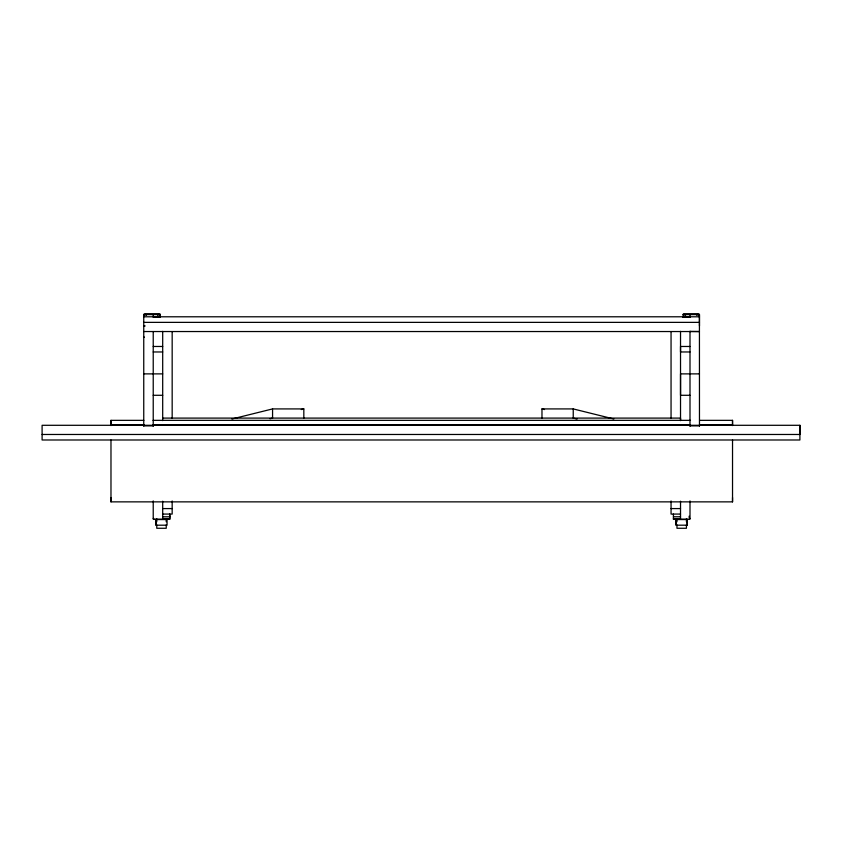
<?xml version="1.0" encoding="UTF-8"?>
<svg xmlns="http://www.w3.org/2000/svg" width="842" height="842" viewBox="0 0 842 842"><rect width="100%" height="100%" fill="white"/><g stroke="black" fill="none" stroke-linecap="round" stroke-linejoin="round"><path stroke-width="1.26" d="M732.529 439.977L732.529 501.864L110.976 501.864L110.976 439.977M110.976 425.589L110.976 420.347L143.835 420.347M167.063 519.24L167.063 525.197L155.949 525.197L156.075 519.24L156.075 525.187M153.223 500.906L153.223 519.188L169.789 519.188L169.789 514.115M303.825 418.095L303.825 408.917L272.566 408.917L272.566 418.095L269.987 418.737M541.974 418.095L541.974 408.917L573.234 408.917L613.839 419M680.525 420L680.525 346.472L689.998 346.472M699.47 325.959L699.47 314.592L682.894 314.592M732.529 425.589L732.529 420.347L699.681 420.347M799.9 425.294L799.9 439.987L42.1 439.987L42.1 425.294L799.9 425.294L799.9 434.472L42.1 434.472M143.75 426.168L143.75 314.413L144.54 313.729L159.633 313.729L160.296 314.308L160.327 317.129M689.998 518.398L689.303 519.177M689.166 517.662L689.166 516.167M144.571 315.245L145.519 314.519L146.476 315.245M157.591 315.245L158.549 314.519L159.496 315.245M683.683 315.245L684.641 314.519L685.588 315.245M696.713 315.245L697.66 314.519L698.618 315.245M169.484 519.03L162.695 519.188L162.695 501.211M231.939 419.011L272.566 408.917M301.278 409.549L303.825 408.917M143.75 314.592L160.327 314.592M143.75 316.792L699.47 316.792M153.223 316.992L160.327 316.992M682.894 316.992L689.998 316.992M143.75 322.37L699.47 322.37M143.75 331.538L699.47 331.538L689.998 331.443M153.223 346.472L162.695 346.472M153.223 351.967L162.695 351.967M689.998 351.967L680.525 351.967L680.525 331.359M143.75 373.88L162.695 373.88M699.47 373.88L680.525 373.88L680.525 395.287L689.998 395.287M153.223 395.287L162.695 395.287M162.695 418.095L680.525 418.095L680.525 420.642M153.034 420.347L690.482 420.347M143.835 424.684L110.976 424.684L110.976 420.347M153.034 424.684L690.482 424.684M699.681 424.684L732.529 424.684L732.529 420.347M143.75 425.873L153.223 425.873M689.998 425.873L699.47 425.873M162.695 508.579L172.168 508.579M671.053 508.579L680.525 508.579M162.695 514.073L172.168 514.073L172.168 500.958M680.525 514.073L671.053 514.073L671.053 500.958M162.695 516.799L169.789 516.799M673.421 516.788L680.525 516.788M673.421 514.104L673.421 519.188L689.998 519.188L689.998 500.906M156.77 519.567L166.242 519.567M676.968 519.556L686.441 519.556M676.147 524.85L676.147 519.24L676.147 525.187L687.261 525.187L687.135 519.24L687.135 525.176M673.421 519.177L679.736 519.188M674.21 519.188L673.421 518.398M154.012 519.188L153.223 518.398M144.435 337.4L143.75 336.726M541.974 408.917L544.521 409.549M577.054 419.042L573.234 418.095L573.234 408.917M732.529 497.527L732.529 501.864M699.47 426.168L699.428 314.413L698.649 313.729L683.441 313.75L682.894 317.129M689.998 314.592L689.998 317.213M689.998 331.274L689.998 426.273M686.441 518.725L686.441 521.787M686.441 524.861L686.441 528.271L676.968 528.271L676.968 524.861M680.525 501.211L680.525 519.188M676.968 518.725L676.968 521.787M676.273 519.293L676.273 525.176M671.053 331.632L671.053 418.379M172.168 331.632L172.168 418.379M169.789 514.262L169.789 519.188M166.242 518.725L166.242 521.798M166.242 524.871L166.242 528.271L156.77 528.271L156.77 524.871M162.695 331.359L162.695 420.6M156.77 518.725L156.77 521.798M153.223 314.592L153.223 317.013M153.223 331.538L153.223 426.273M110.976 497.527L110.976 501.864M144.877 325.959L143.75 325.959L144.877 325.97"/></g></svg>
